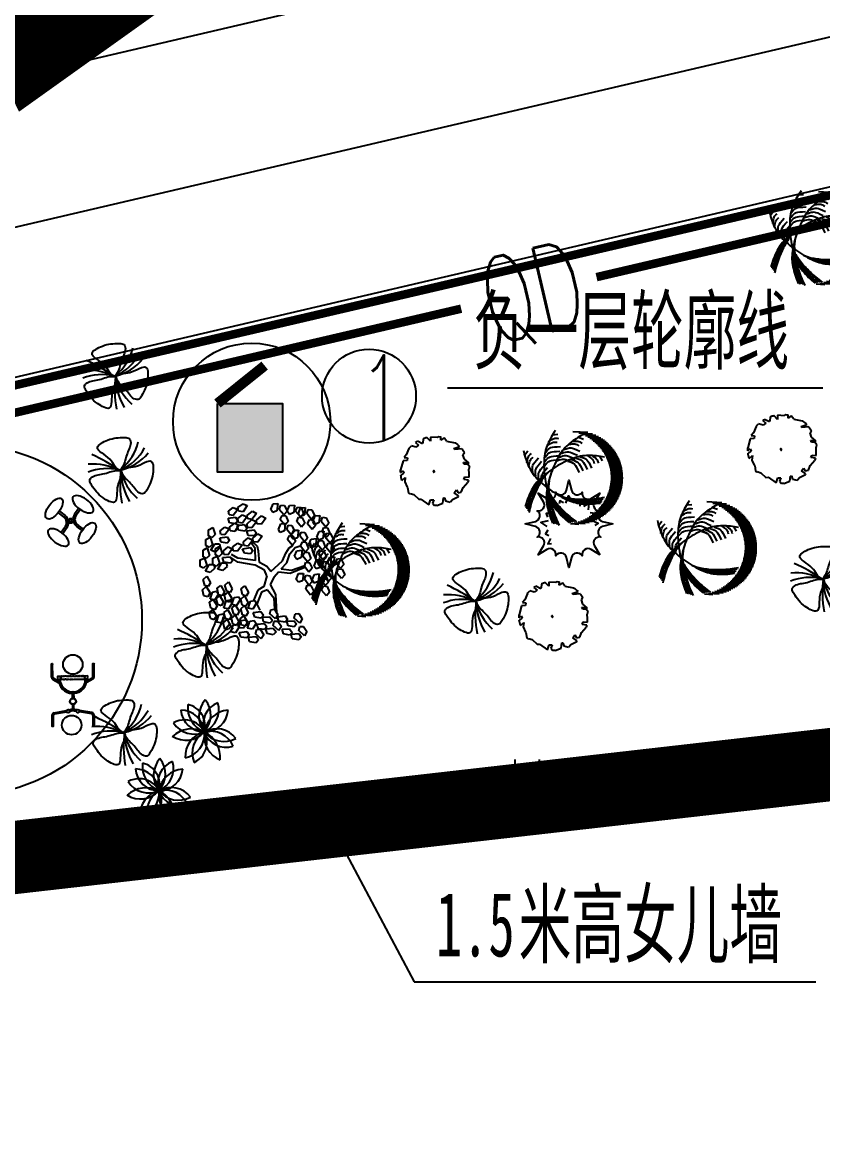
# Model space of a CAD drawing. Extents: x -809667 to 586099, y 3084146 to 3634412.
# Drawn here: x 381275.13 to 381291.57, y 3084214.3 to 3084237.19 of the extents above; entities that cross this region are included whole.
import ezdxf

# ---------------------------------------------------------------- set-up
doc = ezdxf.new("R2010")
doc.units = 0
doc.header["$LTSCALE"] = 0.5
doc.linetypes.add('CONTINOUS', pattern=[0])
doc.layers.get('0').update_dxf_attribs({"linetype": 'CONTINUOUS'})
for name, color, linetype in [('DIM-照明', 3, 'CONTINUOUS'), ('JZD', 7, 'CONTINUOUS'), ('TEL_TEXT', 7, 'CONTINUOUS'), ('TREE', 3, 'CONTINUOUS'), ('WIRE-照明', 1, 'CONTINUOUS'), ('WIRE-通讯', 4, 'CONTINUOUS'), ('乔木', 84, 'CONTINUOUS'), ('器材', 1, 'CONTINUOUS'), ('文字', 7, 'CONTINUOUS'), ('树', 3, 'CONTINUOUS'), ('树木', 94, 'CONTINUOUS')]:
    doc.layers.add(name, color=color, linetype=linetype)
doc.styles.add('-宋体', font='', dxfattribs={"width": 0.6})
doc.styles.add('_TEL_DIM', font='SIMPLEX', dxfattribs={"width": 0.8, "height": 3.5, "bigfont": 'HZTXT'})
doc.styles.get('-宋体').set_extended_font_data('NSimSun')

# ---------------------------------------------------------------- blocks, each defined once
blk = doc.blocks.new('gc119')
at = {"color": 0}
for p, q in [((-0.5, 1), (-0.5, 0)), ((0.5, 1), (0.5, 0)), ((-1, 0), (1, 0))]:
    blk.add_line(p, q, dxfattribs=at)
blk = doc.blocks.new('幌伞枫')
at = {"layer": '乔木', "color": 0}
for p, q in [((27, 1054), (101, 1061)), ((101, 1061), (86, 944)), ((-677, 937), (-604, 995)), ((-670, 878), (-677, 937)), ((-604, 995), (-531, 966)), ((-531, 966), (-604, 870)), ((-531, 995), (-450, 1054)), ((-523, 937), (-531, 995)), ((-450, 929), (-523, 937)), ((-450, 1054), (-384, 1025)), ((-384, 1025), (-450, 929)), ((-384, 870), (-303, 937)), ((-237, 900), (-310, 804)), ((-303, 937), (-237, 900)), ((-9, 966), (27, 1054)), ((20, 915), (-9, 966)), ((86, 944), (20, 915)), ((123, 966), (145, 1032)), ((196, 878), (123, 966)), ((145, 1032), (203, 1025)), ((247, 937), (196, 878)), ((203, 1025), (247, 937)), ((247, 937), (284, 1025)), ((284, 885), (247, 937)), ((284, 1025), (365, 1032)), ((350, 915), (284, 885)), ((365, 1032), (350, 915)), ((380, 937), (409, 1003)), ((460, 848), (380, 937)), ((409, 1003), (468, 995)), ((424, 900), (460, 988)), ((453, 848), (424, 900)), ((460, 988), (534, 995)), ((504, 900), (460, 848)), ((468, 995), (504, 900)), ((534, 995), (519, 878)), ((556, 900), (578, 966)), ((629, 812), (556, 900)), ((578, 966), (636, 959)), ((636, 959), (681, 870)), ((-685, 826), (-567, 841)), ((-663, 753), (-685, 826)), ((-604, 870), (-670, 878)), ((-567, 738), (-663, 753)), ((-663, 687), (-582, 746)), ((-582, 746), (-516, 716)), ((-516, 716), (-582, 614)), ((-567, 841), (-531, 782)), ((-531, 782), (-567, 738)), ((-545, 709), (-428, 724)), ((-523, 636), (-545, 709)), ((-531, 819), (-457, 878)), ((-523, 760), (-531, 819)), ((-457, 746), (-523, 760)), ((-457, 878), (-391, 848)), ((-391, 848), (-457, 746)), ((-428, 724), (-384, 665)), ((-377, 819), (-384, 870)), ((-384, 738), (-310, 804)), ((-377, 680), (-384, 738)), ((-310, 804), (-377, 819)), ((-310, 804), (-237, 768)), ((-237, 768), (-310, 672)), ((-237, 797), (-156, 863)), ((-230, 738), (-237, 797)), ((-156, 731), (-230, 738)), ((-156, 863), (-90, 826)), ((-90, 826), (-156, 731)), ((108, 650), (145, 738)), ((137, 804), (167, 870)), ((211, 716), (137, 804)), ((145, 738), (218, 746)), ((167, 870), (225, 863)), ((218, 746), (203, 628)), ((262, 775), (211, 716)), ((225, 863), (262, 775)), ((240, 650), (262, 716)), ((262, 716), (321, 709)), ((321, 709), (365, 621)), ((402, 775), (424, 841)), ((475, 687), (402, 775)), ((424, 841), (482, 834)), ((519, 878), (453, 848)), ((526, 746), (475, 687)), ((482, 834), (526, 746)), ((570, 738), (600, 804)), ((644, 650), (570, 738)), ((600, 804), (658, 797)), ((681, 870), (629, 812)), ((695, 709), (644, 650)), ((651, 775), (688, 863)), ((681, 724), (651, 775)), ((658, 797), (695, 709)), ((747, 753), (681, 724)), ((688, 863), (761, 870)), ((761, 870), (747, 753)), ((783, 775), (805, 841)), ((857, 687), (783, 775)), ((805, 841), (864, 834)), ((908, 746), (857, 687)), ((864, 834), (908, 746)), ((-993, 643), (-927, 680)), ((-993, 548), (-993, 643)), ((-942, 518), (-993, 548)), ((-890, 570), (-942, 518)), ((-927, 680), (-890, 570)), ((-817, 518), (-699, 533)), ((-810, 628), (-736, 687)), ((-802, 570), (-810, 628)), ((-736, 562), (-802, 570)), ((-736, 687), (-663, 658)), ((-663, 658), (-736, 562)), ((-699, 533), (-663, 474)), ((-655, 628), (-663, 687)), ((-582, 614), (-655, 628)), ((-421, 621), (-523, 636)), ((-384, 665), (-421, 621)), ((-391, 628), (-274, 643)), ((-369, 555), (-391, 628)), ((-310, 672), (-377, 680)), ((-274, 548), (-369, 555)), ((-296, 511), (-215, 577)), ((-274, 643), (-237, 592)), ((-237, 592), (-274, 548)), ((-215, 577), (-149, 540)), ((-149, 540), (-215, 445)), ((137, 599), (108, 650)), ((203, 628), (137, 599)), ((313, 562), (240, 650)), ((255, 489), (284, 555)), ((284, 555), (336, 548)), ((306, 540), (350, 636)), ((343, 496), (306, 540)), ((365, 621), (313, 562)), ((336, 548), (380, 459)), ((350, 636), (424, 636)), ((424, 636), (409, 518)), ((446, 548), (468, 606)), ((519, 452), (446, 548)), ((468, 606), (526, 599)), ((526, 599), (570, 511)), ((717, 525), (754, 614)), ((754, 614), (827, 621)), ((798, 614), (827, 680)), ((871, 525), (798, 614)), ((827, 621), (813, 503)), ((827, 680), (886, 672)), ((849, 525), (871, 592)), ((871, 592), (930, 584)), ((923, 584), (871, 525)), ((886, 672), (923, 584)), ((930, 584), (974, 496)), ((-1081, 320), (-1015, 357)), ((-1037, 489), (-971, 525)), ((-1037, 393), (-1037, 489)), ((-986, 364), (-1037, 393)), ((-1015, 357), (-978, 239)), ((-934, 408), (-986, 364)), ((-971, 525), (-934, 408)), ((-956, 320), (-898, 423)), ((-898, 423), (-824, 423)), ((-883, 349), (-817, 386)), ((-810, 364), (-883, 291)), ((-824, 423), (-810, 364)), ((-795, 445), (-817, 518)), ((-817, 386), (-780, 269)), ((-699, 430), (-795, 445)), ((-758, 313), (-685, 371)), ((-663, 474), (-699, 430)), ((-685, 371), (-619, 342)), ((-611, 371), (-531, 430)), ((-604, 313), (-611, 371)), ((-465, 401), (-538, 305)), ((-531, 430), (-465, 401)), ((-457, 342), (-332, 364)), ((-443, 452), (-369, 518)), ((-435, 393), (-443, 452)), ((-369, 386), (-435, 393)), ((-369, 518), (-296, 481)), ((-296, 481), (-369, 386)), ((-332, 364), (-296, 305)), ((-257, 346), (-327, 441)), ((-222, 377), (-311, 462)), ((-288, 452), (-296, 511)), ((-215, 445), (-288, 452)), ((-206, 307), (-222, 377)), ((225, 276), (277, 357)), ((328, 401), (255, 489)), ((277, 357), (336, 393)), ((291, 261), (372, 364)), ((380, 459), (328, 401)), ((336, 393), (344, 419)), ((409, 518), (343, 496)), ((372, 364), (468, 393)), ((460, 386), (490, 452)), ((534, 291), (460, 386)), ((490, 452), (541, 445)), ((570, 511), (519, 452)), ((541, 445), (585, 349)), ((592, 408), (629, 496)), ((629, 357), (592, 408)), ((629, 496), (710, 503)), ((695, 386), (629, 357)), ((710, 503), (695, 386)), ((747, 481), (717, 525)), ((725, 408), (754, 474)), ((798, 320), (725, 408)), ((813, 503), (747, 481)), ((754, 474), (813, 467)), ((849, 371), (798, 320)), ((813, 467), (849, 371)), ((923, 437), (849, 525)), ((864, 364), (893, 430)), ((937, 276), (864, 364)), ((893, 430), (952, 423)), ((974, 496), (923, 437)), ((952, 423), (989, 335)), ((-1125, 166), (-1059, 195)), ((-1081, 217), (-1081, 320)), ((-1030, 188), (-1081, 217)), ((-1059, 195), (-1022, 85)), ((-978, 239), (-1030, 188)), ((-883, 291), (-956, 320)), ((-927, 195), (-861, 225)), ((-927, 92), (-927, 195)), ((-883, 247), (-883, 349)), ((-832, 217), (-883, 247)), ((-861, 225), (-824, 114)), ((-780, 269), (-832, 217)), ((-773, 203), (-655, 217)), ((-751, 129), (-773, 203)), ((-751, 254), (-758, 313)), ((-685, 247), (-751, 254)), ((-619, 342), (-685, 247)), ((-655, 217), (-611, 158)), ((-531, 129), (-641, 203)), ((-531, 195), (-633, 254)), ((-538, 305), (-604, 313)), ((-252, 158), (-531, 195)), ((-428, 276), (-457, 342)), ((-332, 261), (-428, 276)), ((-296, 305), (-332, 261)), ((-252, 158), (-257, 346)), ((-188, 124), (-206, 307)), ((174, 151), (225, 276)), ((240, 122), (291, 261)), ((365, 225), (402, 313)), ((402, 173), (365, 225)), ((402, 313), (482, 320)), ((468, 203), (402, 173)), ((482, 320), (468, 203)), ((497, 225), (526, 291)), ((570, 136), (497, 225)), ((526, 291), (585, 283)), ((585, 349), (534, 291)), ((622, 188), (570, 136)), ((585, 283), (622, 188)), ((747, 247), (769, 313)), ((820, 158), (747, 247)), ((769, 313), (827, 305)), ((871, 217), (820, 158)), ((827, 305), (871, 217)), ((879, 122), (923, 210)), ((923, 210), (996, 217)), ((989, 335), (937, 276)), ((996, 217), (981, 100)), ((1011, 122), (1040, 188)), ((1040, 188), (1099, 180)), ((1099, 180), (1143, 92)), ((-1125, 63), (-1125, 166)), ((-1074, 34), (-1125, 63)), ((-1022, 85), (-1074, 34)), ((-1044, -10), (-986, 92)), ((-986, 92), (-912, 92)), ((-898, 34), (-971, -32)), ((-876, 63), (-927, 92)), ((-912, 92), (-898, 34)), ((-824, 114), (-876, 63)), ((-846, 19), (-788, 122)), ((-773, -3), (-846, 19)), ((-788, 122), (-714, 122)), ((-699, 63), (-773, -3)), ((-648, 114), (-751, 129)), ((-714, 122), (-699, 63)), ((-611, 158), (-648, 114)), ((-259, 85), (-531, 129)), ((-112, 4), (-259, 85)), ((-76, 63), (-188, 124)), ((-76, -84), (-112, 4)), ((-9, -18), (-76, 63)), ((-9, -18), (174, 151)), ((152, 26), (240, 122)), ((152, 26), (318, 4)), ((295, -42), (527, 53)), ((318, 4), (524, 78)), ((519, 63), (541, 129)), ((592, -25), (519, 63)), ((541, 129), (600, 122)), ((644, 34), (592, -25)), ((600, 122), (644, 34)), ((673, 70), (710, 166)), ((703, 26), (673, 70)), ((769, 48), (703, 26)), ((710, 166), (783, 166)), ((783, 166), (769, 48)), ((805, 78), (827, 144)), ((879, -18), (805, 78)), ((827, 144), (886, 136)), ((915, 78), (879, 122)), ((930, 41), (879, -18)), ((886, 136), (930, 41)), ((981, 100), (915, 78)), ((1092, 34), (1011, 122)), ((1033, -40), (1055, 26)), ((1055, 26), (1114, 19)), ((1143, 92), (1092, 34)), ((1114, 19), (1158, -69)), ((-1081, -142), (-1022, -91)), ((-1052, -238), (-1081, -142)), ((-971, -32), (-1044, -10)), ((-1022, -91), (-964, -194)), ((-76, -84), (-120, -253)), ((42, -98), (-20, -221)), ((-9, -18), (-9, -18)), ((-9, -18), (-9, -18)), ((-9, -18), (-9, -18)), ((-9, -18), (-9, -18)), ((-9, -18), (-9, -18)), ((-9, -18), (-9, -18)), ((-9, -18), (-9, -18)), ((-9, -18), (-9, -18)), ((-9, -18), (-9, -18)), ((-9, -18), (-9, -18)), ((-9, -18), (-9, -18)), ((-9, -18), (-9, -18)), ((-9, -18), (-9, -18)), ((-9, -18), (-9, -18)), ((-9, -18), (-9, -18)), ((-9, -18), (-9, -18)), ((-9, -18), (-9, -18)), ((-9, -18), (-9, -18)), ((-9, -18), (-9, -18)), ((-9, -18), (-9, -18)), ((-9, -18), (-9, -18)), ((-9, -18), (-9, -18)), ((-9, -18), (-9, -18)), ((-9, -18), (-9, -18)), ((-9, -18), (-9, -18)), ((-9, -18), (-9, -18)), ((-9, -18), (-9, -18)), ((-9, -18), (-9, -18)), ((-9, -18), (-9, -18)), ((-9, -18), (-9, -18)), ((-9, -18), (-9, -18)), ((-9, -18), (-9, -18)), ((-9, -18), (-9, -18)), ((-9, -18), (-9, -18)), ((-9, -18), (-9, -18)), ((-9, -18), (-9, -18)), ((-9, -18), (-9, -18)), ((-9, -18), (-9, -18)), ((-9, -18), (-9, -18)), ((-9, -18), (-9, -18)), ((42, -98), (109, -22)), ((109, -22), (295, -42)), ((387, -142), (424, -47)), ((424, -187), (387, -142)), ((424, -47), (504, -47)), ((490, -165), (424, -187)), ((504, -47), (490, -165)), ((519, -135), (548, -76)), ((592, -231), (519, -135)), ((548, -76), (607, -84)), ((644, -172), (592, -231)), ((607, -84), (644, -172)), ((644, -150), (681, -62)), ((673, -201), (644, -150)), ((739, -172), (673, -201)), ((681, -62), (754, -54)), ((754, -54), (739, -172)), ((776, -150), (805, -84)), ((849, -238), (776, -150)), ((805, -84), (857, -91)), ((820, -84), (849, -18)), ((893, -172), (820, -84)), ((849, -18), (908, -25)), ((857, -91), (901, -187)), ((945, -120), (893, -172)), ((908, -25), (945, -120)), ((1106, -128), (1033, -40)), ((1158, -69), (1106, -128)), ((-1089, -304), (-1030, -253)), ((-1067, -399), (-1089, -304)), ((-1000, -253), (-1052, -238)), ((-1030, -253), (-971, -355)), ((-964, -194), (-1000, -253)), ((-971, -451), (-934, -341)), ((-934, -341), (-868, -326)), ((-868, -326), (-839, -377)), ((-861, -282), (-802, -238)), ((-839, -385), (-861, -282)), ((-802, -238), (-744, -341)), ((-744, -341), (-780, -399)), ((-744, -392), (-685, -341)), ((-736, -231), (-677, -179)), ((-707, -326), (-736, -231)), ((-655, -348), (-707, -326)), ((-685, -341), (-626, -443)), ((-677, -179), (-619, -289)), ((-619, -289), (-655, -348)), ((-479, -289), (-421, -245)), ((-457, -385), (-479, -289)), ((-421, -245), (-362, -348)), ((-362, -348), (-399, -407)), ((-215, -311), (-285, -477)), ((-156, -341), (-230, -532)), ((-120, -253), (-215, -311)), ((-61, -304), (-156, -341)), ((-61, -304), (38, -431)), ((-20, -221), (62, -380)), ((541, -297), (563, -231)), ((614, -392), (541, -297)), ((563, -231), (622, -238)), ((666, -333), (614, -392)), ((622, -238), (666, -333)), ((791, -311), (820, -245)), ((871, -399), (791, -311)), ((820, -245), (879, -253)), ((901, -187), (849, -238)), ((915, -341), (871, -399)), ((879, -253), (915, -341)), ((-1008, -414), (-1067, -399)), ((-971, -355), (-1008, -414)), ((-978, -502), (-920, -458)), ((-956, -598), (-978, -502)), ((-898, -465), (-971, -451)), ((-920, -458), (-861, -561)), ((-839, -377), (-898, -465)), ((-876, -443), (-817, -399)), ((-846, -539), (-876, -443)), ((-780, -399), (-839, -385)), ((-817, -399), (-758, -502)), ((-758, -502), (-795, -561)), ((-751, -598), (-714, -480)), ((-722, -487), (-744, -392)), ((-663, -502), (-722, -487)), ((-714, -480), (-648, -465)), ((-626, -524), (-677, -605)), ((-626, -443), (-663, -502)), ((-648, -465), (-626, -524)), ((-626, -539), (-589, -429)), ((-589, -429), (-523, -414)), ((-494, -465), (-553, -554)), ((-523, -414), (-494, -465)), ((-487, -451), (-428, -399)), ((-465, -546), (-487, -451)), ((-399, -407), (-457, -385)), ((-428, -399), (-369, -510)), ((-369, -510), (-413, -568)), ((-369, -598), (-332, -487)), ((-332, -487), (-266, -473)), ((-244, -524), (-296, -612)), ((-266, -473), (-244, -524)), ((38, -431), (49, -612)), ((62, -380), (79, -664)), ((-986, -664), (-927, -620)), ((-964, -759), (-986, -664)), ((-898, -620), (-956, -598)), ((-927, -620), (-868, -722)), ((-861, -561), (-898, -620)), ((-868, -818), (-832, -700)), ((-795, -561), (-846, -539)), ((-832, -700), (-766, -686)), ((-766, -686), (-744, -744)), ((-677, -605), (-751, -598)), ((-751, -664), (-692, -620)), ((-729, -759), (-751, -664)), ((-692, -620), (-633, -722)), ((-553, -554), (-626, -539)), ((-626, -590), (-567, -546)), ((-597, -693), (-626, -590)), ((-545, -708), (-597, -693)), ((-567, -546), (-509, -649)), ((-509, -649), (-545, -708)), ((-487, -605), (-428, -554)), ((-457, -700), (-487, -605)), ((-413, -568), (-465, -546)), ((-406, -722), (-457, -700)), ((-428, -554), (-369, -664)), ((-369, -664), (-406, -722)), ((-296, -612), (-369, -598)), ((-288, -664), (-171, -649)), ((-266, -737), (-288, -664)), ((-230, -532), (-186, -627)), ((-171, -649), (-127, -708)), ((-24, -686), (-9, -620)), ((64, -766), (-24, -686)), ((-9, -620), (49, -612)), ((49, -612), (101, -700)), ((101, -700), (64, -766)), ((358, -752), (372, -686)), ((372, -686), (431, -678)), ((431, -678), (482, -766)), ((-912, -781), (-964, -759)), ((-868, -722), (-912, -781)), ((-795, -825), (-868, -818)), ((-744, -744), (-795, -825)), ((-766, -825), (-699, -774)), ((-736, -921), (-766, -825)), ((-670, -781), (-729, -759)), ((-699, -774), (-641, -884)), ((-633, -722), (-670, -781)), ((-641, -972), (-604, -862)), ((-633, -752), (-575, -708)), ((-611, -847), (-633, -752)), ((-553, -869), (-611, -847)), ((-604, -862), (-538, -847)), ((-575, -708), (-516, -810)), ((-516, -810), (-553, -869)), ((-538, -847), (-516, -899)), ((-516, -906), (-479, -788)), ((-494, -766), (-435, -715)), ((-472, -862), (-494, -766)), ((-479, -788), (-413, -781)), ((-413, -877), (-472, -862)), ((-384, -832), (-443, -913)), ((-435, -715), (-377, -818)), ((-413, -781), (-384, -832)), ((-377, -818), (-413, -877)), ((-377, -913), (-340, -803)), ((-340, -803), (-274, -788)), ((-244, -840), (-303, -928)), ((-274, -788), (-244, -840)), ((-171, -752), (-266, -737)), ((-230, -847), (-112, -840)), ((-208, -921), (-230, -847)), ((-127, -708), (-171, -752)), ((-142, -737), (-24, -730)), ((-127, -810), (-142, -737)), ((-24, -832), (-127, -810)), ((-112, -840), (-76, -891)), ((-24, -730), (13, -788)), ((13, -788), (-24, -832)), ((27, -869), (42, -803)), ((115, -950), (27, -869)), ((42, -803), (101, -803)), ((93, -730), (218, -715)), ((115, -803), (93, -730)), ((101, -803), (159, -884)), ((218, -818), (115, -803)), ((218, -715), (255, -774)), ((255, -774), (218, -818)), ((240, -803), (358, -796)), ((262, -877), (240, -803)), ((358, -891), (262, -877)), ((446, -832), (358, -752)), ((358, -796), (394, -847)), ((394, -847), (358, -891)), ((482, -766), (446, -832)), ((-685, -935), (-736, -921)), ((-641, -884), (-685, -935)), ((-567, -987), (-641, -972)), ((-516, -899), (-567, -987)), ((-443, -913), (-516, -906)), ((-509, -979), (-391, -965)), ((-487, -1053), (-509, -979)), ((-391, -1067), (-487, -1053)), ((-391, -965), (-354, -1023)), ((-354, -1023), (-391, -1067)), ((-303, -928), (-377, -913)), ((-362, -1053), (-244, -1045)), ((-347, -1126), (-362, -1053)), ((-252, -1001), (-230, -935)), ((-164, -1082), (-252, -1001)), ((-244, -1045), (-208, -1097)), ((-230, -935), (-178, -928)), ((-112, -935), (-208, -921)), ((-178, -928), (-120, -1016)), ((-120, -1016), (-164, -1082)), ((-76, -891), (-112, -935)), ((-90, -921), (27, -913)), ((-68, -994), (-90, -921)), ((27, -1016), (-68, -994)), ((27, -913), (71, -972)), ((71, -972), (27, -1016)), ((159, -884), (115, -950)), ((167, -928), (284, -921)), ((189, -1001), (167, -928)), ((284, -1023), (189, -1001)), ((284, -921), (328, -979)), ((328, -979), (284, -1023)), ((313, -1009), (431, -994)), ((328, -1082), (313, -1009)), ((431, -950), (446, -884)), ((519, -1031), (431, -950)), ((431, -994), (468, -1053)), ((468, -1053), (431, -1097)), ((446, -884), (504, -884)), ((504, -884), (556, -965)), ((556, -965), (519, -1031)), ((-244, -1141), (-347, -1126)), ((-208, -1097), (-244, -1141)), ((431, -1097), (328, -1082))]:
    blk.add_line(p, q, dxfattribs=at)
blk = doc.blocks.new('A$C42CC5923')
at = {"layer": '器材', "color": 0}
for p, q in [((319, 751), (407, 634)), ((351, 775), (439, 658)), ((751, 719), (634, 631)), ((775, 687), (658, 599)), ((263, 351), (360, 425)), ((287, 319), (386, 394)), ((687, 263), (612, 363)), ((719, 287), (645, 385))]:
    blk.add_line(p, q, dxfattribs=at)
for radius in [50, 25]:
    blk.add_circle((519, 519), radius, dxfattribs=at)
for centre, radius, start, end in [((279, 553), 152, 302.4629, 32.4629), ((281, 552), 190, 303.7495, 33.7495), ((757, 486), 190, 130.3037, 220.3037), ((758, 485), 152, 131.5902, 221.5902)]:
    blk.add_arc(centre, radius, start, end, dxfattribs=at)
for centre, major_axis in [((263, 858), (-203, -153)), ((774, 180), (203, 153))]:
    blk.add_ellipse(centre, major_axis=major_axis, ratio=0.467287, dxfattribs=at)
at = {"layer": '器材', "color": 0, "extrusion": (0, 0, -1)}
for centre, major_axis in [((857, 774), (153, -203)), ((180, 264), (-153, 203))]:
    blk.add_ellipse(centre, major_axis=major_axis, ratio=0.467287, dxfattribs=at)
blk = doc.blocks.new('A$C13153371')
at = {"layer": '器材', "color": 0}
for p, q in [((458, 875), (195, 876)), ((458, 850), (195, 851)), ((440, 743), (439, 742)), ((439, 739), (439, 742)), ((440, 738), (439, 739)), ((440, 738), (439, 737)), ((439, 737), (439, 689)), ((440, 688), (439, 689)), ((440, 745), (440, 743)), ((504, 742), (440, 743)), ((504, 687), (440, 688)), ((449, 746), (441, 746)), ((450, 745), (450, 743)), ((484, 835), (547, 725)), ((494, 744), (494, 742)), ((503, 745), (495, 745)), ((504, 744), (504, 742)), ((505, 741), (504, 742)), ((505, 738), (504, 737)), ((505, 736), (504, 737)), ((505, 688), (504, 687)), ((505, 738), (505, 741)), ((505, 736), (505, 688)), ((505, 728), (505, 696)), ((506, 847), (576, 725)), ((576, 725), (547, 725)), ((1192, 823), (1147, 568)), ((1217, 818), (1172, 568)), ((1247, 868), (1463, 867)), ((1247, 843), (1463, 842)), ((441, 638), (442, 658)), ((441, 608), (441, 628)), ((441, 578), (441, 598)), ((441, 548), (441, 568)), ((441, 518), (441, 538)), ((441, 488), (441, 508)), ((441, 458), (441, 478)), ((442, 668), (442, 678)), ((497, 682), (447, 683)), ((501, 637), (502, 657)), ((501, 607), (501, 627)), ((501, 577), (501, 597)), ((501, 547), (501, 567)), ((501, 517), (501, 537)), ((501, 487), (501, 507)), ((501, 457), (501, 477)), ((502, 667), (502, 677)), ((1147, 568), (1172, 568)), ((440, 338), (441, 358)), ((440, 308), (440, 328)), ((440, 298), (440, 278)), ((440, 248), (440, 268)), ((440, 218), (440, 238)), ((441, 428), (441, 448)), ((441, 398), (441, 418)), ((441, 368), (441, 388)), ((500, 337), (501, 357)), ((500, 307), (500, 327)), ((500, 297), (500, 277)), ((500, 247), (500, 267)), ((500, 217), (500, 237)), ((501, 427), (501, 447)), ((501, 397), (501, 417)), ((501, 367), (501, 387)), ((779, 452), (897, 452)), ((779, 420), (897, 420)), ((1021, 448), (1122, 448)), ((1021, 423), (1122, 423)), ((1122, 423), (1122, 448)), ((1190, 47), (1146, 302)), ((1146, 302), (1171, 302)), ((1214, 52), (1171, 302)), ((455, 25), (192, 26)), ((455, 0), (192, 1)), ((438, 188), (437, 187)), ((437, 139), (437, 187)), ((438, 138), (437, 139)), ((438, 138), (437, 137)), ((437, 137), (437, 134)), ((438, 133), (437, 134)), ((502, 187), (438, 188)), ((502, 132), (438, 133)), ((438, 131), (438, 133)), ((447, 130), (439, 130)), ((440, 198), (440, 208)), ((445, 193), (495, 192)), ((448, 131), (448, 133)), ((481, 40), (545, 149)), ((492, 130), (492, 132)), ((501, 129), (493, 129)), ((500, 197), (500, 207)), ((503, 186), (502, 187)), ((503, 138), (502, 137)), ((503, 136), (502, 137)), ((503, 133), (502, 132)), ((502, 130), (502, 132)), ((503, 138), (503, 186)), ((503, 146), (503, 178)), ((503, 27), (574, 149)), ((503, 136), (503, 133)), ((574, 149), (545, 149)), ((1244, 27), (1460, 26)), ((1244, 2), (1460, 1))]:
    blk.add_line(p, q, dxfattribs=at)
for centre, radius in [((194, 863), 12.5), ((200, 440), 200), ((958, 436), 63.5), ((958, 436), 57), ((1159, 535), 33), ((1445, 405), 200), ((1138, 435), 16), ((1159, 335), 33), ((191, 13), 12.5), ((1460, 14), 12.5)]:
    blk.add_circle(centre, radius, dxfattribs=at)
for centre, radius, start, end in [((441, 745), 1, 89.8087, 179.8087), ((449, 745), 1, 359.8087, 89.8087), ((458, 820), 55, 29.8087, 89.8087), ((458, 820), 30, 29.8087, 89.8087), ((495, 744), 1, 89.8087, 179.8087), ((503, 744), 1, 359.8087, 89.8087), ((504, 437), 259, 269.8087, 89.8087), ((504, 437), 291, 2.9606, 89.8087), ((1246, 813), 55, 89.8087, 169.8087), ((1246, 813), 30, 89.8087, 169.8087), ((441, 633), 5, 89.8087, 269.8087), ((441, 603), 5, 89.8087, 269.8087), ((441, 573), 5, 89.8087, 269.8087), ((441, 543), 5, 89.8087, 269.8087), ((441, 513), 5, 89.8087, 269.8087), ((441, 483), 5, 89.8087, 269.8087), ((442, 663), 5, 89.8087, 269.8087), ((447, 678), 5, 89.8087, 179.8087), ((497, 677), 5, 359.8087, 89.8087), ((501, 632), 5, 269.8087, 89.8087), ((501, 602), 5, 269.8087, 89.8087), ((501, 572), 5, 269.8087, 89.8087), ((501, 542), 5, 269.8087, 89.8087), ((501, 512), 5, 269.8087, 89.8087), ((501, 482), 5, 269.8087, 89.8087), ((502, 662), 5, 269.8087, 89.8087), ((1354, 434), 232, 160.3764, 199.241), ((1159, 535), 33, 223.5476, 281.6072), ((1354, 434), 200, 160.0241, 199.5934), ((440, 333), 5, 89.8087, 269.8087), ((440, 303), 5, 89.8087, 269.8087), ((440, 273), 5, 89.8087, 269.8087), ((440, 243), 5, 89.8087, 269.8087), ((441, 453), 5, 89.8087, 269.8087), ((441, 423), 5, 89.8087, 269.8087), ((441, 393), 5, 89.8087, 269.8087), ((441, 363), 5, 89.8087, 269.8087), ((500, 332), 5, 269.8087, 89.8087), ((500, 302), 5, 269.8087, 89.8087), ((500, 272), 5, 269.8087, 89.8087), ((500, 242), 5, 269.8087, 89.8087), ((501, 452), 5, 269.8087, 89.8087), ((501, 422), 5, 269.8087, 89.8087), ((501, 392), 5, 269.8087, 89.8087), ((501, 362), 5, 269.8087, 89.8087), ((504, 437), 291, 269.8087, 356.6568), ((779, 436), 16, 89.8087, 269.8087), ((1159, 335), 33, 78.0103, 136.0698), ((440, 213), 5, 89.8087, 269.8087), ((439, 131), 1, 179.8087, 269.8087), ((445, 198), 5, 179.8087, 269.8087), ((447, 131), 1, 269.8087, 359.8087), ((456, 55), 30, 269.8087, 329.8087), ((456, 55), 55, 269.8087, 329.8087), ((493, 130), 1, 179.8087, 269.8087), ((495, 197), 5, 269.8087, 359.8087), ((500, 212), 5, 269.8087, 89.8087), ((501, 130), 1, 269.8087, 359.8087), ((1244, 57), 55, 189.8087, 269.8087), ((1244, 57), 30, 189.8087, 269.8087)]:
    blk.add_arc(centre, radius, start, end, dxfattribs=at)
blk = doc.blocks.new('白玉兰')
at = {"color": 0}
for centre, radius, start, end in [((-713, 1844), 1941, 291.8214, 332.6346), ((-1261, 1665), 2054, 309.3934, 347.1655), ((-4729, -6984), 8429, 56.1879, 65.279), ((-478, 2077), 2115, 283.2993, 320.8528), ((-559, -2135), 2214, 76.7033, 111.4018), ((-1148, -2037), 2310, 61.625, 95.1491), ((4371, -556), 4392, 172.1708, 190.6677), ((2827, 107), 2821, 182.2544, 209.8868), ((2146, 475), 2185, 193.3063, 228.4107)]:
    blk.add_arc(centre, radius, start, end, dxfattribs=at)
for points in [[(-33, 16), (-233, 73), (-342, 562), (-1254, 922), (-425, 1375), (-33, 1392), (376, 1386), (477, 1091), (236, 716), (185, 277), (29, 67), (-7, 18)], [(8, 31), (155, 177), (635, 34), (1395, 653), (1385, -291), (1209, -641), (1004, -995), (697, -939), (487, -546), (129, -287), (22, -49), (-3, 7)], [(36, -22), (99, -220), (-250, -580), (-51, -1540), (-885, -1095), (-1114, -777), (-1334, -432), (-1142, -186), (-697, -181), (-301, 17), (-41, 2), (21, -1)]]:
    blk.add_open_spline(points, degree=3, knots=[0, 0, 0, 0, 621.989778, 1340.944545, 1869.007736, 2592.427455, 2798.699245, 2915.827596, 3435.261502, 4029.77129, 4212.300518, 4212.300518, 4212.300518, 4212.300518], dxfattribs=at)
blk = doc.blocks.new('A$C46A015EA')
at = {"layer": '树', "color": 0, "linetype": 'Continuous'}
for centre, radius, start, end in [((1.328, 4.096), 1.969, 227.56436, 31.33046), ((0.798, 3.475), 1.995, 251.81629, 53.749), ((2.09, 4.411), 1.899, 199.3601, 10.49099), ((3.771, 4.188), 2.005, 153.43956, 313.58607), ((4.101, 3.626), 1.85, 126.16905, 303.0486), ((4.644, 2.796), 2.077, 109.31842, 262.8778), ((0.762, 1.899), 1.939, 297.02452, 103.84892), ((0.796, 2.582), 1.783, 359.79096, 92.47149), ((2.814, 4.682), 2.119, 188.63986, 263.62259), ((1.257, 1.36), 1.796, 310.77885, 134.4149), ((3.546, 0.815), 2.009, 38.87776, 198.68157), ((3.957, 1.204), 1.944, 51.98023, 218.25708), ((2.13, 0.326), 2.294, 10.26666, 147.15184)]:
    blk.add_arc(centre, radius, start, end, dxfattribs=at)
blk = doc.blocks.new('A$C753C54BC')
at = {"layer": 'JZD'}
h = blk.add_hatch(color=0, dxfattribs=at)
h.dxf.hatch_style = 1
h.paths.add_polyline_path([(1.403, 3.061), (3.463, 3.061), (3.463, 0.891), (1.403, 0.891)])
at = {"layer": 'JZD', "color": 0, "const_width": 0.324}
blk.add_lwpolyline([(1.403, 3.061), (2.894, 4.258)], dxfattribs=at)
at = {"layer": 'JZD', "color": 0}
blk.add_lwpolyline([(1.403, 3.061), (3.463, 3.061), (3.463, 0.891), (1.403, 0.891)], close=True, dxfattribs=at)
blk.add_circle((2.485, 2.485), 2.485, dxfattribs=at)
blk = doc.blocks.new('*E54')
at = {"layer": 'TREE', "color": 0}
blk.add_ellipse((-2.37, 3.565), major_axis=(2.696, 1.394), ratio=1, start_param=0.518575, end_param=0.519414, dxfattribs=at)
blk = doc.blocks.new('A$C4C586FE1')
at = {"layer": 'TREE', "color": 0}
for p, q in [((1100, 2801), (873, 2660)), ((1294, 2743), (1193, 2819)), ((1418, 2836), (1389, 2617)), ((1787, 2660), (1418, 2836)), ((514, 2441), (288, 2276)), ((570, 2555), (514, 2441)), ((785, 2557), (585, 2566)), ((842, 2436), (785, 2557)), ((885, 2449), (842, 2436)), ((873, 2660), (885, 2449)), ((1261, 2599), (1294, 2743)), ((1389, 2617), (1261, 2599)), ((1875, 2686), (1787, 2660)), ((2108, 2532), (1875, 2686)), ((2261, 2516), (2108, 2532)), ((2273, 2551), (2261, 2516)), ((2411, 2297), (2336, 2500)), ((2434, 2275), (2411, 2297)), ((171, 1878), (16, 1628)), ((208, 2079), (171, 1878)), ((330, 2136), (208, 2079)), ((288, 2276), (288, 2250)), ((288, 2250), (484, 2157)), ((422, 2031), (330, 2136)), ((484, 2157), (422, 2031)), ((2565, 2086), (2434, 2275)), ((2577, 1905), (2565, 2086)), ((2688, 2051), (2577, 1905)), ((2666, 1735), (2772, 1843)), ((173, 1443), (0, 1425)), ((0, 1425), (27, 1279)), ((6, 1547), (198, 1550)), ((198, 1550), (173, 1443)), ((2724, 1646), (2666, 1735)), ((2799, 1744), (2724, 1646)), ((2788, 1244), (2821, 1629)), ((27, 1279), (67, 1102)), ((67, 988), (67, 1102)), ((67, 988), (157, 906)), ((157, 906), (291, 931)), ((291, 931), (335, 852)), ((2632, 1202), (2788, 1244)), ((2635, 1086), (2632, 1202)), ((2775, 1105), (2635, 1086)), ((2643, 702), (2702, 978)), ((2702, 978), (2775, 1105)), ((335, 852), (122, 842)), ((123, 841), (320, 727)), ((320, 727), (414, 564)), ((414, 564), (369, 464)), ((2275, 501), (2371, 599)), ((2419, 413), (2275, 501)), ((2371, 599), (2563, 580)), ((513, 326), (783, 402)), ((827, 368), (610, 253)), ((783, 402), (827, 368)), ((1176, 133), (821, 132)), ((1176, 133), (1302, 10)), ((1302, 10), (1413, 132)), ((1413, 132), (1432, 0)), ((1540, 5), (1587, 59)), ((1587, 59), (1859, 85)), ((1826, 254), (2000, 124)), ((1859, 85), (1826, 254)), ((2130, 415), (2352, 350)), ((2132, 192), (2130, 415))]:
    blk.add_line(p, q, dxfattribs=at)
at = {"layer": 'TREE', "color": 0, "extrusion": (0, 0, -1)}
for major_axis, start_param, end_param in [((1003, 1003), -1.011805, -0.945114), ((1003, 1003), -1.426629, -1.413216), ((1003, 1003), -0.139248, -0.081961), ((839, 1144), 0.475418, 0.633835), ((1003, 1003), 4.017991, 4.075425), ((1003, 1003), 0.553886, 0.636541), ((839, 1143), 3.200433, 3.340883), ((1003, 1003), 1.314933, 1.417635), ((839, 1144), 2.942836, 3.115157), ((1003, 1003), 2.270337, 2.346427), ((1003, 1003), 1.829101, 1.934165), ((1003, 1003), 1.573401, 1.638153)]:
    blk.add_ellipse((1418, 1418), major_axis=major_axis, ratio=1, start_param=start_param, end_param=end_param, dxfattribs=at)
at = {"layer": 'TREE', "color": 0, "linetype": 'Continuous'}
for start_param, end_param in [(0.01341, 3.155003), (3.155003, 6.296595)]:
    blk.add_ellipse((1466, 1447), major_axis=(19.2, 19.2), ratio=1, start_param=start_param, end_param=end_param, dxfattribs=at)
at = {"layer": 'TREE', "color": 8, "linetype": 'CONTINOUS', "extrusion": (0, 0, -1), "xscale": 467.4085850556439, "yscale": 467.4085850556439, "zscale": -467.4085850556439, "rotation": 278.9250190116231}
blk.add_blockref('*E54', (-2893, 66), dxfattribs=at)
blk = doc.blocks.new('03')
at = {"layer": '树木', "color": 0}
for p, q in [((-0.343, 1.441), (-0.488, 1.149)), ((-0.303, 1.456), (-0.447, 1.164)), ((-0.263, 1.468), (-0.407, 1.178)), ((-0.224, 1.479), (-0.367, 1.189)), ((-0.186, 1.489), (-0.329, 1.199)), ((-0.148, 1.496), (-0.291, 1.208)), ((-0.112, 1.503), (-0.254, 1.215)), ((-0.076, 1.508), (-0.218, 1.221)), ((-0.04, 1.512), (-0.182, 1.225)), ((-0.005, 1.516), (-0.147, 1.229)), ((0.029, 1.518), (-0.112, 1.231)), ((0.063, 1.519), (-0.078, 1.232)), ((0.097, 1.519), (-0.045, 1.233)), ((0.13, 1.518), (-0.011, 1.232)), ((0.163, 1.516), (0.021, 1.231)), ((0.195, 1.513), (0.054, 1.229)), ((0.227, 1.51), (0.086, 1.225)), ((0.258, 1.506), (0.117, 1.221)), ((0.289, 1.501), (0.148, 1.217)), ((0.32, 1.495), (0.179, 1.211)), ((0.35, 1.488), (0.209, 1.205)), ((0.38, 1.481), (0.239, 1.198)), ((0.409, 1.473), (0.269, 1.19)), ((0.438, 1.464), (0.298, 1.182)), ((0.467, 1.455), (0.327, 1.173)), ((0.496, 1.445), (0.356, 1.163)), ((0.524, 1.434), (0.384, 1.152)), ((-0.728, 1.204), (-0.881, 0.896)), ((-0.67, 1.254), (-0.82, 0.951)), ((-0.616, 1.295), (-0.765, 0.994)), ((-0.566, 1.329), (-0.714, 1.031)), ((-0.518, 1.358), (-0.665, 1.062)), ((-0.472, 1.383), (-0.618, 1.088)), ((-0.428, 1.405), (-0.573, 1.111)), ((-0.385, 1.424), (-0.53, 1.131)), ((0.552, 1.423), (0.412, 1.141)), ((0.579, 1.411), (0.44, 1.129)), ((0.606, 1.398), (0.467, 1.117)), ((0.633, 1.384), (0.494, 1.104)), ((0.66, 1.37), (0.521, 1.09)), ((0.686, 1.355), (0.547, 1.075)), ((0.712, 1.34), (0.573, 1.06)), ((0.737, 1.324), (0.598, 1.044)), ((0.762, 1.307), (0.624, 1.028)), ((0.787, 1.289), (0.649, 1.01)), ((0.811, 1.271), (0.673, 0.992)), ((0.835, 1.252), (0.697, 0.974)), ((0.859, 1.233), (0.721, 0.954)), ((0.883, 1.212), (0.745, 0.934)), ((0.906, 1.191), (0.768, 0.913)), ((0.928, 1.169), (0.791, 0.892)), ((0.95, 1.146), (0.813, 0.869)), ((-0.875, 1.043), (-1.045, 0.699)), ((-0.794, 1.14), (-0.951, 0.823)), ((-0.86, 0.779), (-0.766, 0.877)), ((-0.302, 0.9), (-0.254, 0.932)), ((-0.254, 0.932), (-0.216, 0.957)), ((-0.251, 0.857), (-0.221, 0.874)), ((-0.221, 0.874), (-0.196, 0.885)), ((-0.216, 0.957), (-0.187, 0.974)), ((-0.197, 1.084), (-0.062, 1.101)), ((-0.196, 0.885), (-0.172, 0.891)), ((-0.187, 0.974), (-0.161, 0.985)), ((-0.172, 0.891), (-0.147, 0.893)), ((-0.161, 0.985), (-0.138, 0.991)), ((-0.147, 0.893), (-0.118, 0.892)), ((-0.138, 0.991), (-0.113, 0.992)), ((-0.118, 0.892), (-0.081, 0.889)), ((-0.113, 0.992), (-0.083, 0.991)), ((-0.083, 0.991), (-0.047, 0.988)), ((0.972, 1.123), (0.835, 0.846)), ((0.994, 1.098), (0.857, 0.822)), ((1.015, 1.073), (0.878, 0.797)), ((1.035, 1.047), (0.899, 0.771)), ((1.055, 1.02), (0.919, 0.744)), ((1.075, 0.992), (0.939, 0.717)), ((1.094, 0.963), (0.958, 0.688)), ((1.112, 0.933), (0.977, 0.658)), ((1.13, 0.902), (0.995, 0.628)), ((1.148, 0.869), (1.012, 0.596)), ((-0.825, 0.57), (-0.808, 0.625)), ((-0.808, 0.625), (-0.795, 0.668)), ((-0.795, 0.668), (-0.782, 0.7)), ((-0.782, 0.7), (-0.769, 0.724)), ((-0.769, 0.724), (-0.755, 0.744)), ((-0.759, 0.569), (-0.746, 0.601)), ((-0.755, 0.744), (-0.737, 0.761)), ((-0.746, 0.601), (-0.733, 0.625)), ((-0.737, 0.761), (-0.713, 0.779)), ((-0.733, 0.625), (-0.719, 0.645)), ((-0.719, 0.645), (-0.701, 0.662)), ((-0.713, 0.779), (-0.683, 0.8)), ((-0.701, 0.662), (-0.677, 0.68)), ((-0.677, 0.68), (-0.647, 0.701)), ((-0.623, 0.567), (-0.576, 0.612)), ((-0.576, 0.612), (-0.512, 0.669)), ((-0.378, 0.625), (-0.337, 0.672)), ((-0.347, 0.553), (-0.313, 0.589)), ((-0.337, 0.801), (-0.289, 0.833)), ((-0.337, 0.672), (-0.302, 0.707)), ((-0.313, 0.589), (-0.281, 0.615)), ((-0.302, 0.707), (-0.271, 0.733)), ((-0.289, 0.833), (-0.251, 0.857)), ((-0.281, 0.615), (-0.248, 0.632)), ((-0.271, 0.733), (-0.237, 0.751)), ((-0.248, 0.632), (-0.208, 0.644)), ((-0.237, 0.751), (-0.198, 0.763)), ((-0.208, 0.644), (-0.158, 0.651)), ((-0.198, 0.763), (-0.148, 0.77)), ((-0.158, 0.651), (-0.092, 0.656)), ((-0.148, 0.77), (-0.082, 0.775)), ((-0.092, 0.656), (-0.007, 0.66)), ((-0.082, 0.775), (0.003, 0.779)), ((1.165, 0.835), (1.029, 0.562)), ((1.181, 0.8), (1.046, 0.528)), ((1.196, 0.764), (1.061, 0.492)), ((1.211, 0.725), (1.076, 0.454)), ((1.224, 0.685), (1.09, 0.415)), ((1.237, 0.643), (1.103, 0.373)), ((1.248, 0.599), (1.115, 0.33)), ((-1.175, 0.191), (-1.137, 0.321)), ((-1.045, 0.259), (-1.028, 0.291)), ((-0.789, 0.471), (-0.772, 0.526)), ((-0.772, 0.526), (-0.759, 0.569)), ((-0.711, 0.308), (-0.708, 0.371)), ((-0.708, 0.371), (-0.704, 0.42)), ((-0.704, 0.42), (-0.696, 0.46)), ((-0.696, 0.46), (-0.681, 0.495)), ((-0.681, 0.495), (-0.658, 0.529)), ((-0.658, 0.529), (-0.623, 0.567)), ((-0.642, 0.272), (-0.637, 0.322)), ((-0.637, 0.322), (-0.629, 0.362)), ((-0.629, 0.362), (-0.615, 0.396)), ((-0.615, 0.396), (-0.591, 0.43)), ((-0.591, 0.43), (-0.557, 0.468)), ((-0.563, 0.263), (-0.548, 0.298)), ((-0.557, 0.468), (-0.509, 0.513)), ((-0.548, 0.298), (-0.525, 0.332)), ((-0.525, 0.332), (-0.49, 0.369)), ((-0.509, 0.513), (-0.445, 0.57)), ((-0.49, 0.369), (-0.442, 0.414)), ((-0.46, 0.252), (-0.426, 0.289)), ((-0.442, 0.414), (-0.379, 0.471)), ((-0.426, 0.289), (-0.378, 0.334)), ((-0.4, 0.285), (-0.358, 0.332)), ((-0.399, 0.387), (-0.358, 0.435)), ((-0.388, 0.506), (-0.347, 0.553)), ((-0.378, 0.334), (-0.314, 0.391)), ((-0.358, 0.435), (-0.323, 0.47)), ((-0.358, 0.332), (-0.324, 0.368)), ((-0.324, 0.368), (-0.292, 0.394)), ((-0.323, 0.47), (-0.292, 0.496)), ((-0.292, 0.496), (-0.259, 0.514)), ((-0.292, 0.394), (-0.259, 0.411)), ((-0.259, 0.514), (-0.219, 0.525)), ((-0.259, 0.411), (-0.219, 0.423)), ((-0.219, 0.525), (-0.169, 0.533)), ((-0.219, 0.423), (-0.169, 0.43)), ((-0.169, 0.533), (-0.103, 0.538)), ((-0.169, 0.43), (-0.104, 0.435)), ((-0.104, 0.435), (-0.018, 0.439)), ((-0.103, 0.538), (-0.018, 0.542)), ((1.259, 0.552), (1.126, 0.284)), ((1.267, 0.502), (1.135, 0.235)), ((1.274, 0.449), (1.143, 0.183)), ((1.279, 0.391), (1.149, 0.127)), ((1.282, 0.328), (1.152, 0.066)), ((-1.07, 0.184), (-1.066, 0.208)), ((-1.07, 0.157), (-1.07, 0.184)), ((-1.066, 0.123), (-1.07, 0.157)), ((-1.066, 0.208), (-1.058, 0.232)), ((-1.059, 0.078), (-1.066, 0.123)), ((-1.048, 0.021), (-1.059, 0.078)), ((-1.058, 0.232), (-1.045, 0.259)), ((-0.992, 0.113), (-0.988, 0.137)), ((-0.992, 0.086), (-0.992, 0.113)), ((-0.988, 0.052), (-0.992, 0.086)), ((-0.988, 0.137), (-0.98, 0.161)), ((-0.981, 0.007), (-0.988, 0.052)), ((-0.97, -0.05), (-0.981, 0.007)), ((-0.98, 0.161), (-0.967, 0.188)), ((-0.967, 0.188), (-0.95, 0.22)), ((-0.886, 0.022), (-0.881, 0.063)), ((-0.882, -0.016), (-0.886, 0.022)), ((-0.881, 0.063), (-0.867, 0.112)), ((-0.867, 0.112), (-0.846, 0.174)), ((-0.846, 0.174), (-0.816, 0.254)), ((-0.781, -0.035), (-0.776, 0.006)), ((-0.776, 0.006), (-0.763, 0.055)), ((-0.763, 0.055), (-0.741, 0.118)), ((-0.741, 0.118), (-0.711, 0.197)), ((-0.658, -0.001), (-0.636, 0.061)), ((-0.644, 0.21), (-0.642, 0.272)), ((-0.636, 0.061), (-0.606, 0.141)), ((-0.577, 0.111), (-0.575, 0.174)), ((-0.575, 0.174), (-0.571, 0.223)), ((-0.571, 0.223), (-0.563, 0.263)), ((-0.564, -0.042), (-0.542, 0.02)), ((-0.542, 0.02), (-0.512, 0.1)), ((-0.513, 0.031), (-0.511, 0.094)), ((-0.511, 0.094), (-0.507, 0.143)), ((-0.507, 0.143), (-0.498, 0.183)), ((-0.498, 0.183), (-0.484, 0.218)), ((-0.484, 0.218), (-0.46, 0.252)), ((1.256, 0.074), (1.135, -0.17)), ((1.273, 0.175), (1.147, -0.078)), ((1.28, 0.257), (1.152, -0.001)), ((-0.871, -0.055), (-0.882, -0.016)), ((-0.852, -0.1), (-0.871, -0.055)), ((-0.825, -0.157), (-0.852, -0.1)), ((-0.778, -0.072), (-0.781, -0.035)), ((-0.766, -0.112), (-0.778, -0.072)), ((-0.747, -0.157), (-0.766, -0.112)), ((-0.72, -0.214), (-0.747, -0.157)), ((-0.676, -0.091), (-0.671, -0.05)), ((-0.673, -0.129), (-0.676, -0.091)), ((-0.662, -0.168), (-0.673, -0.129)), ((-0.671, -0.05), (-0.658, -0.001)), ((-0.642, -0.214), (-0.662, -0.168)), ((-0.615, -0.27), (-0.642, -0.214)), ((-0.582, -0.132), (-0.577, -0.091)), ((-0.579, -0.17), (-0.582, -0.132)), ((-0.568, -0.209), (-0.579, -0.17)), ((-0.577, -0.091), (-0.564, -0.042)), ((-0.549, -0.255), (-0.568, -0.209)), ((-0.522, -0.311), (-0.549, -0.255)), ((-0.413, -0.332), (-0.451, -0.255)), ((1.213, -0.081), (1.117, -0.275)), ((-0.969, -0.678), (-1.039, -0.562)), ((-0.93, -0.537), (-0.942, -0.502)), ((-0.919, -0.564), (-0.93, -0.537)), ((-0.908, -0.586), (-0.919, -0.564)), ((-0.825, -0.529), (-0.837, -0.494)), ((-0.814, -0.556), (-0.825, -0.529)), ((-0.803, -0.578), (-0.814, -0.556)), ((-0.733, -0.449), (-0.77, -0.372)), ((-0.702, -0.507), (-0.733, -0.449)), ((-0.675, -0.55), (-0.702, -0.507)), ((-0.648, -0.582), (-0.675, -0.55)), ((-0.62, -0.411), (-0.658, -0.334)), ((-0.589, -0.469), (-0.62, -0.411)), ((-0.562, -0.512), (-0.589, -0.469)), ((-0.535, -0.543), (-0.562, -0.512)), ((-0.507, -0.373), (-0.545, -0.296)), ((-0.506, -0.567), (-0.535, -0.543)), ((-0.476, -0.431), (-0.507, -0.373)), ((-0.469, -0.585), (-0.506, -0.567)), ((-0.449, -0.474), (-0.476, -0.431)), ((-0.422, -0.505), (-0.449, -0.474)), ((-0.393, -0.529), (-0.422, -0.505)), ((-0.382, -0.39), (-0.413, -0.332)), ((-0.356, -0.547), (-0.393, -0.529)), ((-0.355, -0.433), (-0.382, -0.39)), ((-0.31, -0.564), (-0.356, -0.547)), ((-0.328, -0.465), (-0.355, -0.433)), ((-0.299, -0.488), (-0.328, -0.465)), ((-0.25, -0.583), (-0.31, -0.564)), ((-0.262, -0.506), (-0.299, -0.488)), ((-0.216, -0.524), (-0.262, -0.506)), ((-0.156, -0.542), (-0.216, -0.524)), ((-0.893, -0.606), (-0.908, -0.586)), ((-0.872, -0.624), (-0.893, -0.606)), ((-0.845, -0.645), (-0.872, -0.624)), ((-0.807, -0.67), (-0.845, -0.645)), ((-0.758, -0.701), (-0.807, -0.67)), ((-0.788, -0.597), (-0.803, -0.578)), ((-0.767, -0.616), (-0.788, -0.597)), ((-0.74, -0.637), (-0.767, -0.616)), ((-0.703, -0.661), (-0.74, -0.637)), ((-0.653, -0.692), (-0.703, -0.661)), ((-0.618, -0.605), (-0.648, -0.582)), ((-0.582, -0.623), (-0.618, -0.605)), ((-0.536, -0.64), (-0.582, -0.623)), ((-0.476, -0.659), (-0.536, -0.64)), ((-0.423, -0.602), (-0.469, -0.585)), ((-0.363, -0.621), (-0.423, -0.602))]:
    blk.add_line(p, q, dxfattribs=at)
for centre, radius, start, end in [((1.529, 0.053), 2.01, 145.484, 157.144), ((1.13, 1.067), 2.01, 184.5918, 196.2518), ((0.723, 0.392), 1.136, 157.144, 178.0247), ((-1.695, 1.287), 2.564, 339.1884, 344.0494), ((-1.037, 1.127), 2.015, 333.2953, 346.1281), ((-1.695, 1.287), 2.564, 344.0494, 348.9103), ((-1.525, 1.295), 2.429, 341.9996, 346.9383), ((-0.949, 1.103), 1.865, 340.6014, 347.749), ((-0.615, 0.978), 1.543, 341.8041, 348.6651), ((0.455, 1.367), 2.01, 212.167, 223.827), ((0.29, 0.822), 1.136, 196.2518, 217.1325), ((2.203, 0.341), 2.616, 178.0247, 188.7387), ((-1.525, 1.295), 2.429, 328.3844, 336.1061), ((-1.695, 1.287), 2.564, 331.6293, 339.1884), ((-0.949, 1.103), 1.865, 330.5829, 340.6014), ((-1.525, 1.295), 2.429, 336.1061, 341.9996), ((-0.615, 0.978), 1.543, 333.0784, 341.8041), ((1.471, 1.716), 2.616, 217.1325, 227.8465), ((-1.525, 1.295), 2.429, 320.6626, 328.3844), ((-1.695, 1.287), 2.564, 324.0702, 331.6293), ((-0.615, 0.978), 1.543, 310.3156, 321.697), ((-0.949, 1.103), 1.865, 321.6616, 330.5829), ((-0.255, 0.733), 1.141, 313.3698, 333.2953), ((-0.615, 0.978), 1.543, 321.697, 333.0784), ((-0.176, 0.762), 1.136, 223.827, 244.7077), ((0.457, 2.1), 2.616, 244.7077, 255.4217), ((2.109, 0.327), 2.521, 188.7387, 199.6532), ((1.426, 0.349), 1.865, 199.0237, 207.9449), ((1.407, 1.646), 2.521, 227.8465, 238.7609), ((-1.203, 1.737), 2.521, 302.4554, 313.3698), ((-0.949, 1.103), 1.865, 312.7403, 321.6616), ((-0.11, 1.943), 2.429, 289.0724, 294.9659), ((-0.232, 2.062), 2.564, 292.1547, 297.0157), ((0.142, 1.391), 1.865, 293.5677, 300.7153), ((-0.11, 1.943), 2.429, 294.9659, 299.9046), ((0.278, 1.061), 1.543, 294.7704, 301.6313), ((-0.232, 2.062), 2.564, 297.0157, 301.8766), ((1.834, 0.799), 2.429, 206.9459, 214.6677), ((1.894, 0.958), 2.564, 210.3535, 217.9126), ((1.177, 0.094), 1.543, 196.5989, 207.9803), ((-1.254, 1.817), 2.616, 291.7414, 302.4554), ((0.808, -0.138), 1.141, 199.6532, 219.5786), ((1.426, 0.349), 1.865, 207.9449, 216.8662), ((0.433, 2.009), 2.521, 255.4217, 266.3361), ((0.863, 1.233), 1.865, 238.1314, 247.0527), ((0.896, 1.839), 2.429, 246.0537, 253.7754), ((0.842, 2.001), 2.564, 249.4612, 257.0204), ((0.831, 0.877), 1.543, 235.7067, 247.0881), ((0.142, 1.391), 1.865, 265.7066, 274.6279), ((-0.11, 1.943), 2.429, 273.6289, 281.3506), ((-0.232, 2.062), 2.564, 277.0364, 284.5956), ((0.278, 1.061), 1.543, 263.2819, 274.6633), ((0.691, 0.465), 1.141, 238.7609, 258.6864), ((0.863, 1.233), 1.865, 247.0527, 255.974), ((0.896, 1.839), 2.429, 253.7754, 261.4972), ((0.831, 0.877), 1.543, 247.0881, 258.4695), ((0.842, 2.001), 2.564, 257.0204, 264.5795), ((0.345, 0.631), 1.141, 266.3361, 286.2616), ((0.142, 1.391), 1.865, 274.6279, 283.5492), ((-0.11, 1.943), 2.429, 281.3506, 289.0724), ((0.278, 1.061), 1.543, 274.6633, 286.0447), ((-0.232, 2.062), 2.564, 284.5956, 292.1547), ((0.896, 1.839), 2.429, 261.4972, 267.3907), ((0.142, 1.391), 1.865, 283.5492, 293.5677), ((0.842, 2.001), 2.564, 264.5795, 269.4404), ((0.1, 1.47), 2.015, 286.2616, 299.0944), ((0.278, 1.061), 1.543, 286.0447, 294.7704), ((0.842, 2.001), 2.564, 269.4404, 274.3014), ((-0.719, 1.316), 2.01, 259.2007, 270.8607), ((-0.706, 0.442), 1.136, 270.8607, 291.7414), ((1.177, 0.094), 1.543, 207.9803, 219.3617), ((1.834, 0.799), 2.429, 214.6677, 222.3894), ((1.894, 0.958), 2.564, 217.9126, 225.4718), ((1.426, 0.349), 1.865, 216.8662, 226.8847), ((1.834, 0.799), 2.429, 222.3894, 228.2829), ((0.863, 1.233), 1.865, 255.974, 265.9925), ((0.863, 1.323), 2.015, 258.6864, 271.5192), ((0.831, 0.877), 1.543, 258.4695, 267.1952), ((0.863, 1.233), 1.865, 265.9925, 273.1401), ((0.831, 0.877), 1.543, 267.1952, 274.0561), ((0.896, 1.839), 2.429, 267.3907, 272.3294), ((1.483, 0.42), 2.015, 219.5786, 232.4114), ((1.177, 0.094), 1.543, 219.3617, 228.0874), ((1.894, 0.958), 2.564, 225.4718, 230.3327), ((1.177, 0.094), 1.543, 228.0874, 234.9484), ((1.426, 0.349), 1.865, 226.8847, 234.0323), ((1.834, 0.799), 2.429, 228.2829, 233.2216), ((1.894, 0.958), 2.564, 230.3327, 235.1936)]:
    blk.add_arc(centre, radius, start, end, dxfattribs=at)
blk = doc.blocks.new('红枫')
at = {"color": 0}
blk.add_lwpolyline([(1297, -1371), (924, -1143, 0.665495), (552, -1412, 0.665495), (98, -1485), (-4, -1910), (-107, -1485, 0.665495), (-561, -1412, 0.665495), (-933, -1143), (-1306, -1371), (-1078, -998, 0.665495), (-1348, -625, 0.665495), (-1420, -172), (-1845, -69), (-1420, 34, 0.665495), (-1348, 487, 0.665495), (-1078, 859), (-1306, 1233), (-933, 1005, 0.665495), (-561, 1274, 0.665495), (-107, 1347), (-4, 1772), (98, 1347, 0.665495), (552, 1274, 0.665495), (924, 1005), (1297, 1233), (1069, 859, 0.665495), (1339, 487, 0.665495), (1411, 34), (1836, -69), (1411, -172, 0.665495), (1339, -625, 0.665495), (1069, -998)], format="xyb", close=True, dxfattribs=at)
blk.add_lwpolyline([(1297, -1371), (924, -1143, 0.665495), (552, -1412, 0.665495), (98, -1485), (-4, -1910), (-107, -1485, 0.665495), (-561, -1412, 0.665495), (-933, -1143), (-1306, -1371), (-1078, -998, 0.665495), (-1348, -625, 0.665495), (-1420, -172), (-1845, -69), (-1420, 34, 0.665495), (-1348, 487, 0.665495), (-1078, 859), (-1306, 1233), (-933, 1005, 0.665495), (-561, 1274, 0.665495), (-107, 1347), (-4, 1772), (98, 1347, 0.665495), (552, 1274, 0.665495), (924, 1005), (1297, 1233), (1069, 859, 0.665495), (1339, 487, 0.665495), (1411, 34), (1836, -69), (1411, -172, 0.665495), (1339, -625, 0.665495), (1069, -998)], format="xyb", close=True, dxfattribs=at)
for points in [[(-137, 808), (-20, 1111), (120, 855)], [(-783, 497), (-869, 784), (-550, 714)], [(-231, 823), (-394, 901), (-417, 777)], [(462, 676), (478, 886), (369, 808)], [(618, 676), (836, 808), (797, 528)], [(-885, 61), (-1188, -9), (-931, -172)], [(-783, 372), (-962, 364), (-908, 217)], [(891, 411), (1085, 388), (1023, 271)], [(968, 69), (1218, -32), (1085, -141)], [(-892, -336), (-994, -484), (-846, -561)], [(-783, -678), (-892, -911), (-737, -896)]]:
    blk.add_lwpolyline(points, dxfattribs=at)
blk = doc.blocks.new('123213')
at = {"layer": '文字', "color": 8, "linetype": 'Continuous'}
for p, q in [((381884.672, 3087101.432), (381863.417, 3087096.464)), ((381885.426, 3087091.346), (381877.716, 3087091.346)), ((381946.897, 3087090.601, -859.056), (381822.238, 3087076.343, -859.056)), ((381875.283, 3087082.439), (381877.034, 3087079.147)), ((381877.034, 3087079.147), (381885.281, 3087079.147))]:
    blk.add_line(p, q, dxfattribs=at)
at = {"layer": '文字', "color": 8, "linetype": 'Continuous', "flags": 128}
for points, const_width in [([(381770.36, 3087190.836), (381776.82, 3087194.935), (381881.084, 3087269.946), (381943.363, 3087141.793), (381981.092, 3087094.498), (381852.786, 3087079.875), (381804.234, 3087074.341), (381783.884, 3087061.618), (381723.068, 3087158.892), (381743.418, 3087171.615), (381743.418, 3087171.615), (381743.418, 3087171.615), (381770.36, 3087190.836)], 0.5), ([(381804.234, 3087074.341), (381852.786, 3087079.875), (381981.092, 3087094.498), (381943.469, 3087141.66), (381937.453, 3087153.954), (381936.869, 3087152.452), (381937.181, 3087150.636), (381936.123, 3087147.502), (381933.646, 3087144.173), (381869.205, 3087098.152), (381866.3, 3087104.178), (381855.665, 3087096.791), (381846.555, 3087097.31), (381816.785, 3087092.33)], 1.5)]:
    blk.add_lwpolyline(points, dxfattribs=dict(at, const_width=const_width))
for points in [[(381903.447, 3087102.74), (381864.099, 3087093.543, -0.026829), (381863.149, 3087093.374), (381822.043, 3087088.32)], [(381898.295, 3087098.455), (381864.782, 3087090.621, -0.026829), (381863.515, 3087090.396), (381824.802, 3087085.637)]]:
    blk.add_lwpolyline(points, format="xyb", dxfattribs=at)
at = {"layer": '文字', "color": 8, "linetype": 'Continuous', "const_width": 0.167}
blk.add_lwpolyline([(381875.244, 3087082.512, 1), (381875.323, 3087082.365, 1)], format="xyb", close=True, dxfattribs=at)
at = {"layer": '文字', "color": 8, "linetype": 'Continuous'}
blk.add_circle((381867.842, 3087086.582), 3.6, dxfattribs=at)
for name, p, xscale, yscale, zscale, rotation in [('03', (381885.146, 3087094.388), 0.8, 0.8, 0.8, 292.8030004997092), ('03', (381880.1, 3087089.464), 0.8, 0.8, 0.8, 292.8030004997092), ('A$C4C586FE1', (381885.416, 3087090.666), 0.0005, 0.0005, 0.0005, 169.6965101826048), ('A$C4C586FE1', (381878.287, 3087090.216), 0.0005, 0.0005, 0.0005, 169.6965101826048), ('03', (381882.851, 3087088.02), 0.8, 0.8, 0.8, 292.8030004997092), ('A$C42CC5923', (381869.628, 3087087.975), 0.0009999999999999998, 0.0009999999999999998, 0.0009999999999999998, 16.4268906224843), ('03', (381875.722, 3087087.57), 0.8, 0.8, 0.8, 292.8030004997092), ('A$C4C586FE1', (381880.719, 3087087.237), 0.0005, 0.0005, 0.0005, 169.6965101826048), ('A$C13153371', (381869.58, 3087085.865), 0.001, 0.001, 0.001, 270.4960631340554), ('A$C46A015EA', (381871.914, 3087083.818), 0.2560000000000001, 0.2560000000000001, 0.2560000000000001, 344.8935626644683), ('A$C46A015EA', (381870.983, 3087082.61), 0.2560000000000001, 0.2560000000000001, 0.2560000000000001, 344.8935626644683)]:
    blk.add_blockref(name, p, dxfattribs=dict(at, xscale=xscale, yscale=yscale, zscale=zscale, rotation=rotation))
for name, p, xscale, yscale, zscale in [('白玉兰', (381870.892, 3087091.585), 0.0004880798049271107, 0.0004880798049271107, 0.04880798235096967), ('A$C753C54BC', (381872.08, 3087089.041), 0.65, 0.65, 0.65), ('白玉兰', (381871.001, 3087089.653), 0.0004880798049271107, 0.0004880798049271107, 0.04880798235096967), ('红枫', (381880.213, 3087088.59), 0.000487636998295784, 0.000487636998295784, 0.04876370063039211), ('幌伞枫', (381874.102, 3087087.6), 0.0013, 0.0013, 0.0013), ('白玉兰', (381885.425, 3087087.418), 0.0004880798049271107, 0.0004880798049271107, 0.04880798235096967), ('白玉兰', (381878.296, 3087086.968), 0.0004880798049271107, 0.0004880798049271107, 0.04880798235096967), ('白玉兰', (381872.757, 3087086.062), 0.0004880798049271107, 0.0004880798049271107, 0.04880798235096967), ('白玉兰', (381871.073, 3087084.262), 0.0004880798049271107, 0.0004880798049271107, 0.04880798235096967)]:
    blk.add_blockref(name, p, dxfattribs=dict(at, xscale=xscale, yscale=yscale, zscale=zscale))
at = {"layer": '文字', "color": 8, "linetype": 'Continuous', "xscale": 0.5, "yscale": 0.5}
blk.add_blockref('gc119', (381879.349, 3087083.214), dxfattribs=at)
at = {"layer": '文字', "color": 8, "linetype": 'Continuous', "style": '-宋体', "width": 0.6}
for s, p in [('负一层轮廓线', (381878.241, 3087091.871)), ('米高女儿墙', (381879.178, 3087079.672)), ('1.5', (381877.477, 3087079.672))]:
    blk.add_text(s, height=1.3217, dxfattribs=at).set_placement(p)

msp = doc.modelspace()

# ---------------------------------------------------------------- linework, layer by layer
at = {"layer": 'WIRE-照明', "linetype": 'Continuous', "const_width": 0.175}
for points in [[(381286.926, 3084231.956), (381303.616, 3084235.85)], [(381270.39, 3084228.099), (381284.147, 3084231.308)]]:
    msp.add_lwpolyline(points, dxfattribs=at)
at = {"layer": 'WIRE-通讯', "linetype": 'Continuous', "const_width": 0.175}
msp.add_lwpolyline([(381270.265, 3084228.634), (381301.903, 3084236.015)], dxfattribs=at)
at = {"layer": '文字', "linetype": 'Continuous'}
msp.add_circle((381282.254, 3084229.511), 0.965, dxfattribs=at)

# ---------------------------------------------------------------- block references
at = {"layer": '文字', "color": 8}
msp.add_blockref('123213', (-593.85, -2861.67), dxfattribs=at)

# ---------------------------------------------------------------- texts
at = {"layer": 'DIM-照明', "linetype": 'Continuous', "style": '_TEL_DIM', "width": 0.64}
msp.add_text('QD', height=1.75, rotation=13.1315, dxfattribs=at).set_placement((381284.801, 3084230.562))
at = {"layer": 'TEL_TEXT', "linetype": 'Continuous', "style": '_TEL_DIM', "width": 0.64}
msp.add_text('1', height=1.75, dxfattribs=at).set_placement((381282.033, 3084228.602))

doc.saveas('drawing.dxf')
